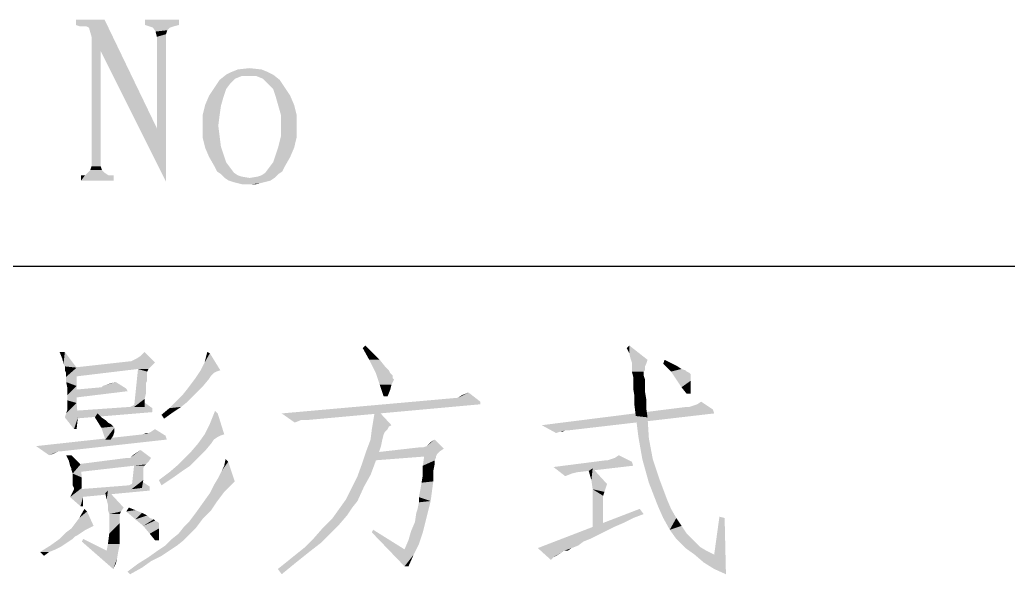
# Model space of a CAD drawing. Header units: millimetres. Extents: x 336 to 634, y 189 to 399.
# Drawn here: x 579.7 to 590.91, y 218.69 to 224.97 of the extents above; entities that cross this region are included whole.
import ezdxf

# ---------------------------------------------------------------- set-up
doc = ezdxf.new("R2010")
doc.units = ezdxf.units.MM

msp = doc.modelspace()

# ---------------------------------------------------------------- linework, layer by layer
at = {"color": 7, "linetype": 'Continuous'}
msp.add_line((448.54993, 222.17685), (628.54993, 222.17685), dxfattribs=at)
for points in [[(580.66516, 224.97058), (580.33924, 224.91132), (580.33924, 224.97058)], [(580.38368, 224.8965), (580.33924, 224.91132), (580.66516, 224.97058)], [(580.42812, 224.8965), (580.38368, 224.8965), (580.66516, 224.97058)], [(580.45775, 224.8965), (580.42812, 224.8965), (580.66516, 224.97058)], [(580.48738, 224.88169), (580.45775, 224.8965), (580.66516, 224.97058)], [(580.51701, 224.77799), (580.48738, 224.88169), (580.66516, 224.97058)], [(580.62072, 224.61502), (580.51701, 224.77799), (580.66516, 224.97058)], [(580.62072, 224.61502), (580.66516, 224.97058), (581.25775, 223.74095)], [(581.50961, 224.97058), (581.12442, 224.91132), (581.12442, 224.97058)], [(581.12442, 224.91132), (581.50961, 224.97058), (581.50961, 224.91132)], [(581.50961, 224.91132), (581.16886, 224.8965), (581.12442, 224.91132)], [(581.16886, 224.8965), (581.50961, 224.91132), (581.45035, 224.8965)], [(581.45035, 224.8965), (581.21331, 224.88169), (581.16886, 224.8965)], [(581.21331, 224.88169), (581.45035, 224.8965), (581.4059, 224.88169)], [(581.4059, 224.88169), (581.24294, 224.83724), (581.21331, 224.88169)], [(581.4059, 224.88169), (581.37627, 224.85206), (581.24294, 224.83724)], [(581.24294, 224.83724), (581.37627, 224.85206), (581.36146, 224.80761)], [(581.36146, 224.80761), (581.25775, 224.77799), (581.24294, 224.83724)], [(580.62072, 224.61502), (580.51701, 223.31132), (580.51701, 224.77799)], [(581.25775, 223.74095), (581.25775, 224.77799), (581.36146, 224.80761)], [(581.25775, 223.74095), (581.36146, 224.80761), (581.36146, 223.13354)], [(580.51701, 223.31132), (580.62072, 224.61502), (580.62072, 223.31132)], [(581.25775, 223.74095), (581.36146, 223.13354), (580.62072, 224.61502)], [(582.44294, 224.40762), (582.1022, 224.37799), (582.17627, 224.40762)], [(582.1022, 224.37799), (582.44294, 224.40762), (582.51701, 224.37799)], [(582.17627, 224.40762), (582.30961, 224.42243), (582.44294, 224.40762)], [(582.08738, 224.24465), (581.90961, 224.20021), (581.96886, 224.2891)], [(582.22072, 224.33354), (581.96886, 224.2891), (582.04294, 224.34836)], [(582.22072, 224.33354), (582.14664, 224.30391), (581.96886, 224.2891)], [(581.96886, 224.2891), (582.14664, 224.30391), (582.08738, 224.24465)], [(582.51701, 224.37799), (582.04294, 224.34836), (582.1022, 224.37799)], [(582.04294, 224.34836), (582.51701, 224.37799), (582.57627, 224.34836)], [(582.04294, 224.34836), (582.57627, 224.34836), (582.22072, 224.33354)], [(582.30961, 224.33354), (582.22072, 224.33354), (582.57627, 224.34836)], [(582.38368, 224.33354), (582.30961, 224.33354), (582.57627, 224.34836)], [(582.45775, 224.30391), (582.38368, 224.33354), (582.57627, 224.34836)], [(582.45775, 224.30391), (582.57627, 224.34836), (582.65035, 224.2891)], [(582.65035, 224.2891), (582.51701, 224.24465), (582.45775, 224.30391)], [(582.51701, 224.24465), (582.65035, 224.2891), (582.70961, 224.20021)], [(582.04294, 224.18539), (581.85035, 224.11132), (581.90961, 224.20021)], [(581.85035, 224.11132), (582.04294, 224.18539), (582.01331, 224.0965)], [(581.90961, 224.20021), (582.08738, 224.24465), (582.04294, 224.18539)], [(582.70961, 224.20021), (582.57627, 224.18539), (582.51701, 224.24465)], [(582.57627, 224.18539), (582.70961, 224.20021), (582.76886, 224.11132)], [(582.76886, 224.11132), (582.6059, 224.0965), (582.57627, 224.18539)], [(582.01331, 224.0965), (581.8059, 224.00761), (581.85035, 224.11132)], [(581.8059, 224.00761), (582.01331, 224.0965), (581.98368, 223.9928)], [(582.6059, 224.0965), (582.76886, 224.11132), (582.81331, 224.00761)], [(582.81331, 224.00761), (582.63553, 223.9928), (582.6059, 224.0965)], [(581.98368, 223.9928), (581.77627, 223.8891), (581.8059, 224.00761)], [(581.77627, 223.8891), (581.98368, 223.9928), (581.96886, 223.8891)], [(582.66516, 223.8891), (582.63553, 223.9928), (582.81331, 224.00761)], [(582.66516, 223.8891), (582.81331, 224.00761), (582.84294, 223.8891)], [(581.96886, 223.8891), (581.77627, 223.77058), (581.77627, 223.8891)], [(581.77627, 223.77058), (581.96886, 223.8891), (581.95405, 223.77058)], [(582.84294, 223.8891), (582.66516, 223.77058), (582.66516, 223.8891)], [(582.66516, 223.77058), (582.84294, 223.8891), (582.84294, 223.77058)], [(581.95405, 223.77058), (581.96886, 223.65206), (581.77627, 223.63724)], [(581.95405, 223.77058), (581.77627, 223.63724), (581.77627, 223.77058)], [(582.84294, 223.77058), (582.66516, 223.65206), (582.66516, 223.77058)], [(582.66516, 223.65206), (582.84294, 223.77058), (582.84294, 223.63724)], [(581.77627, 223.63724), (581.96886, 223.65206), (581.98368, 223.53354)], [(581.98368, 223.53354), (581.8059, 223.51873), (581.77627, 223.63724)], [(582.84294, 223.63724), (582.63553, 223.53354), (582.66516, 223.65206)], [(582.63553, 223.53354), (582.84294, 223.63724), (582.81331, 223.51873)], [(581.8059, 223.51873), (581.98368, 223.53354), (582.01331, 223.44465)], [(582.01331, 223.44465), (581.85035, 223.41502), (581.8059, 223.51873)], [(582.81331, 223.51873), (582.6059, 223.44465), (582.63553, 223.53354)], [(582.6059, 223.44465), (582.81331, 223.51873), (582.76886, 223.41502)], [(581.85035, 223.41502), (582.01331, 223.44465), (582.04294, 223.35576)], [(582.04294, 223.35576), (581.90961, 223.31132), (581.85035, 223.41502)], [(582.76886, 223.41502), (582.57627, 223.35576), (582.6059, 223.44465)], [(582.57627, 223.35576), (582.76886, 223.41502), (582.70961, 223.31132)], [(580.62072, 223.31132), (580.5022, 223.26687), (580.51701, 223.31132)], [(580.5022, 223.26687), (580.62072, 223.31132), (580.63553, 223.26687)], [(581.90961, 223.31132), (582.04294, 223.35576), (582.08738, 223.2965)], [(582.08738, 223.2965), (581.93924, 223.25206), (581.90961, 223.31132)], [(581.93924, 223.25206), (582.08738, 223.2965), (582.13183, 223.23724)], [(582.67998, 223.25206), (582.48738, 223.23724), (582.53183, 223.2965)], [(582.70961, 223.31132), (582.53183, 223.2965), (582.57627, 223.35576)], [(582.53183, 223.2965), (582.70961, 223.31132), (582.67998, 223.25206)], [(580.70961, 223.20761), (580.76886, 223.20761), (580.39849, 223.14836)], [(580.44294, 223.20761), (580.70961, 223.20761), (580.39849, 223.14836)], [(580.44294, 223.20761), (580.39849, 223.14836), (580.39849, 223.20761)], [(580.39849, 223.14836), (580.76886, 223.20761), (580.76886, 223.14836)], [(580.66516, 223.23724), (580.44294, 223.20761), (580.47257, 223.23724)], [(580.44294, 223.20761), (580.66516, 223.23724), (580.70961, 223.20761)], [(580.63553, 223.26687), (580.47257, 223.23724), (580.5022, 223.26687)], [(580.47257, 223.23724), (580.63553, 223.26687), (580.66516, 223.23724)], [(582.13183, 223.23724), (581.98368, 223.22243), (581.93924, 223.25206)], [(581.98368, 223.22243), (582.13183, 223.23724), (582.17627, 223.20761)], [(582.17627, 223.20761), (582.02812, 223.17799), (581.98368, 223.22243)], [(582.17627, 223.20761), (582.22072, 223.1928), (582.02812, 223.17799)], [(582.02812, 223.17799), (582.22072, 223.1928), (582.30961, 223.17799)], [(582.30961, 223.17799), (582.07257, 223.14836), (582.02812, 223.17799)], [(582.30961, 223.17799), (582.59109, 223.17799), (582.07257, 223.14836)], [(582.07257, 223.14836), (582.59109, 223.17799), (582.54664, 223.14836)], [(582.30961, 223.17799), (582.39849, 223.1928), (582.63553, 223.22243)], [(582.30961, 223.17799), (582.63553, 223.22243), (582.59109, 223.17799)], [(582.39849, 223.1928), (582.44294, 223.20761), (582.63553, 223.22243)], [(582.63553, 223.22243), (582.44294, 223.20761), (582.48738, 223.23724)], [(582.48738, 223.23724), (582.67998, 223.25206), (582.63553, 223.22243)], [(582.54664, 223.14836), (582.11701, 223.13354), (582.07257, 223.14836)], [(582.11701, 223.13354), (582.54664, 223.14836), (582.48738, 223.13354)], [(582.48738, 223.13354), (582.17627, 223.11873), (582.11701, 223.13354)], [(582.17627, 223.11873), (582.48738, 223.13354), (582.42812, 223.11873)], [(582.42812, 223.11873), (582.23553, 223.10391), (582.17627, 223.11873)], [(582.30961, 223.10391), (582.23553, 223.10391), (582.42812, 223.11873)], [(582.30961, 223.10391), (582.42812, 223.11873), (582.36886, 223.10391)], [(583.59189, 221.25017), (583.62152, 221.2798), (583.71041, 221.19091)], [(586.61411, 221.19091), (586.58448, 221.25017), (586.61411, 221.2798)], [(586.62893, 221.13165), (586.61411, 221.19091), (586.61411, 221.2798)], [(586.62893, 221.13165), (586.61411, 221.2798), (586.82152, 221.11684)], [(580.21411, 221.20572), (580.18448, 221.13165), (580.15485, 221.20572)], [(580.1993, 221.07239), (580.18448, 221.13165), (580.21411, 221.20572)], [(580.21411, 221.04276), (580.1993, 221.07239), (580.21411, 221.20572)], [(580.21411, 221.04276), (580.21411, 221.20572), (580.34745, 221.02794)], [(581.23633, 221.08721), (581.02893, 221.13165), (581.07337, 221.16128)], [(581.07337, 221.16128), (581.11782, 221.20572), (581.23633, 221.08721)], [(581.75485, 220.99832), (581.7993, 221.08721), (581.85856, 221.19091)], [(581.75485, 220.99832), (581.85856, 221.19091), (581.97708, 220.99832)], [(581.85856, 221.19091), (581.7993, 221.08721), (581.82893, 221.20572)], [(583.71041, 221.19091), (583.66596, 221.11684), (583.59189, 221.25017)], [(583.66596, 221.11684), (583.71041, 221.19091), (583.78448, 221.11684)], [(580.34745, 221.02794), (580.21411, 220.99832), (580.21411, 221.04276)], [(580.22893, 220.96869), (580.21411, 220.99832), (580.34745, 221.02794)], [(580.22893, 220.92424), (580.22893, 220.96869), (580.34745, 221.02794)], [(580.22893, 220.86498), (580.22893, 220.92424), (580.34745, 221.02794)], [(580.22893, 220.86498), (580.34745, 221.02794), (580.34745, 220.82054)], [(581.23633, 221.08721), (580.303, 221.02794), (580.96967, 221.10202)], [(581.23633, 221.08721), (581.19189, 221.04276), (580.303, 221.02794)], [(581.04374, 221.01313), (580.303, 221.02794), (581.19189, 221.04276)], [(581.04374, 221.01313), (580.303, 220.92424), (580.303, 221.02794)], [(581.23633, 221.08721), (580.96967, 221.10202), (580.9993, 221.11683)], [(581.23633, 221.08721), (580.9993, 221.11683), (581.02893, 221.13165)], [(581.04374, 221.01313), (581.19189, 221.04276), (581.16226, 221.01313)], [(583.78448, 221.11684), (583.74004, 220.96869), (583.66596, 221.11684)], [(583.78448, 221.11684), (583.84374, 221.04276), (583.74004, 220.96869)], [(583.84374, 221.04276), (583.88819, 220.99832), (583.74004, 220.96869)], [(586.82152, 221.11684), (586.64374, 221.08721), (586.62893, 221.13165)], [(586.64374, 221.08721), (586.82152, 221.11684), (586.8067, 221.07239)], [(586.8067, 221.07239), (586.64374, 221.04276), (586.64374, 221.08721)], [(586.64374, 221.04276), (586.8067, 221.07239), (586.79189, 221.04276)], [(586.79189, 221.04276), (586.64374, 221.01313), (586.64374, 221.04276)], [(586.64374, 221.01313), (586.79189, 221.04276), (586.79189, 220.99831)], [(586.9993, 221.07239), (587.01411, 221.11684), (587.103, 221.07239)], [(587.103, 221.07239), (587.08819, 220.9835), (586.9993, 221.07239)], [(587.103, 221.07239), (587.16226, 221.04276), (587.08819, 220.9835)], [(587.16226, 221.04276), (587.2067, 221.01313), (587.08819, 220.9835)], [(581.14745, 220.9835), (580.9993, 220.5835), (581.04374, 221.01313)], [(581.14745, 220.9835), (581.14745, 220.95387), (580.9993, 220.5835)], [(581.14745, 220.95387), (581.14745, 220.93906), (580.9993, 220.5835)], [(581.14745, 220.93906), (581.14745, 220.92424), (580.9993, 220.5835)], [(581.14745, 220.92424), (581.14745, 220.8798), (580.9993, 220.5835)], [(581.04374, 221.01313), (581.16226, 221.01313), (581.14745, 220.9835)], [(581.87337, 220.93906), (581.69559, 220.90943), (581.72522, 220.95387)], [(581.69559, 220.90943), (581.87337, 220.93906), (581.84374, 220.89461)], [(581.97708, 220.99832), (581.93263, 220.9835), (581.72522, 220.95387)], [(581.97708, 220.99832), (581.72522, 220.95387), (581.75485, 220.99832)], [(581.93263, 220.9835), (581.903, 220.96869), (581.72522, 220.95387)], [(581.72522, 220.95387), (581.903, 220.96869), (581.87337, 220.93906)], [(583.74004, 220.96869), (583.88819, 220.99832), (583.903, 220.96869)], [(583.903, 220.96869), (583.78448, 220.83535), (583.74004, 220.96869)], [(583.903, 220.96869), (583.93263, 220.93906), (583.78448, 220.83535)], [(583.93263, 220.93906), (583.93263, 220.90943), (583.78448, 220.83535)], [(586.79189, 220.99831), (586.64374, 220.9835), (586.64374, 221.01313)], [(586.64374, 220.9835), (586.79189, 220.99831), (586.77708, 220.9835)], [(586.77708, 220.9835), (586.65856, 220.92424), (586.64374, 220.9835)], [(586.77708, 220.9835), (586.77708, 220.96869), (586.65856, 220.92424)], [(586.77708, 220.96869), (586.77708, 220.93906), (586.65856, 220.92424)], [(586.65856, 220.92424), (586.77708, 220.93906), (586.79189, 220.89461)], [(586.79189, 220.89461), (586.65856, 220.86498), (586.65856, 220.92424)], [(587.2067, 221.01313), (587.25115, 220.99831), (587.08819, 220.9835)], [(587.08819, 220.9835), (587.25115, 220.99831), (587.26596, 220.9835)], [(587.26596, 220.9835), (587.14745, 220.89461), (587.08819, 220.9835)], [(587.26596, 220.9835), (587.29559, 220.96869), (587.14745, 220.89461)], [(587.29559, 220.96869), (587.31041, 220.95387), (587.14745, 220.89461)], [(587.31041, 220.95387), (587.31041, 220.93906), (587.14745, 220.89461)], [(587.31041, 220.93906), (587.31041, 220.90943), (587.14745, 220.89461)], [(580.34745, 220.82054), (580.24374, 220.79091), (580.22893, 220.86498)], [(580.24374, 220.71683), (580.24374, 220.79091), (580.34745, 220.82054)], [(580.24374, 220.65758), (580.24374, 220.71683), (580.34745, 220.82054)], [(580.24374, 220.65758), (580.34745, 220.82054), (580.34745, 220.62795)], [(580.91041, 220.79091), (580.303, 220.77609), (580.62893, 220.80572)], [(580.62893, 220.80572), (580.64374, 220.82054), (580.79189, 220.86498)], [(580.62893, 220.80572), (580.79189, 220.86498), (580.91041, 220.79091)], [(580.64374, 220.82054), (580.68819, 220.83535), (580.79189, 220.86498)], [(580.68819, 220.83535), (580.73263, 220.85017), (580.79189, 220.86498)], [(581.14745, 220.8798), (581.13263, 220.85017), (580.9993, 220.5835)], [(581.13263, 220.85017), (581.13263, 220.79091), (580.9993, 220.5835)], [(581.54745, 220.71683), (581.6067, 220.79091), (581.76967, 220.80572)], [(581.54745, 220.71683), (581.76967, 220.80572), (581.66596, 220.70202)], [(581.76967, 220.80572), (581.6067, 220.79091), (581.65115, 220.85017)], [(581.84374, 220.89461), (581.65115, 220.85017), (581.69559, 220.90943)], [(581.65115, 220.85017), (581.84374, 220.89461), (581.76967, 220.80572)], [(583.93263, 220.90943), (583.94745, 220.89461), (583.78448, 220.83535)], [(583.94745, 220.89461), (583.93263, 220.86498), (583.78448, 220.83535)], [(583.78448, 220.83535), (583.93263, 220.86498), (583.91782, 220.83535)], [(583.91782, 220.83535), (583.82893, 220.70202), (583.78448, 220.83535)], [(583.91782, 220.83535), (583.903, 220.77609), (583.82893, 220.70202)], [(586.65856, 220.86498), (586.79189, 220.89461), (586.79189, 220.83535)], [(586.79189, 220.83535), (586.65856, 220.79091), (586.65856, 220.86498)], [(586.65856, 220.79091), (586.79189, 220.83535), (586.79189, 220.76128)], [(587.14745, 220.89461), (587.31041, 220.90943), (587.31041, 220.8798)], [(587.31041, 220.8798), (587.2067, 220.80572), (587.14745, 220.89461)], [(587.31041, 220.8798), (587.31041, 220.82054), (587.2067, 220.80572)], [(587.26596, 220.73165), (587.2067, 220.80572), (587.31041, 220.82054)], [(587.26596, 220.73165), (587.31041, 220.82054), (587.31041, 220.73165)], [(580.303, 220.77609), (580.91041, 220.79091), (580.92522, 220.76128)], [(580.92522, 220.76128), (580.31782, 220.68721), (580.303, 220.77609)], [(581.13263, 220.79091), (581.13263, 220.73165), (580.9993, 220.5835)], [(581.13263, 220.73165), (581.11782, 220.67239), (580.9993, 220.5835)], [(581.66596, 220.70202), (581.47337, 220.64276), (581.54745, 220.71683)], [(581.47337, 220.64276), (581.66596, 220.70202), (581.6067, 220.64276)], [(583.82893, 220.70202), (583.903, 220.77609), (583.87337, 220.70202)], [(584.67337, 220.68721), (584.71782, 220.71683), (584.79189, 220.74646)], [(584.67337, 220.68721), (584.79189, 220.74646), (584.92522, 220.64276)], [(586.79189, 220.76128), (586.67337, 220.70202), (586.65856, 220.79091)], [(586.67337, 220.70202), (586.79189, 220.76128), (586.8067, 220.67239)], [(586.8067, 220.67239), (586.67337, 220.59832), (586.67337, 220.70202)], [(580.21411, 220.46498), (580.22893, 220.50943), (580.34745, 220.62795)], [(580.21411, 220.46498), (580.34745, 220.62795), (580.36226, 220.46498)], [(580.22893, 220.50943), (580.24374, 220.55387), (580.34745, 220.62795)], [(580.34745, 220.62795), (580.24374, 220.61313), (580.24374, 220.65758)], [(580.24374, 220.59832), (580.24374, 220.61313), (580.34745, 220.62795)], [(580.24374, 220.5835), (580.24374, 220.59832), (580.34745, 220.62795)], [(580.24374, 220.55387), (580.24374, 220.5835), (580.34745, 220.62795)], [(581.2067, 220.56869), (580.31782, 220.53906), (580.95485, 220.5835)], [(580.95485, 220.5835), (581.01411, 220.61313), (581.103, 220.64276)], [(580.95485, 220.5835), (581.103, 220.64276), (581.2067, 220.56869)], [(580.9993, 220.5835), (581.11782, 220.67239), (581.11782, 220.5835)], [(581.6067, 220.64276), (581.53263, 220.5835), (581.3993, 220.56869)], [(581.6067, 220.64276), (581.3993, 220.56869), (581.47337, 220.64276)], [(581.3993, 220.56869), (581.53263, 220.5835), (581.44374, 220.52424)], [(584.92522, 220.64276), (582.67337, 220.50943), (584.67337, 220.68721)], [(584.92522, 220.64276), (584.92522, 220.61313), (582.67337, 220.50943)], [(582.89559, 220.43535), (582.67337, 220.50943), (584.92522, 220.61313)], [(582.89559, 220.43535), (584.92522, 220.61313), (582.96967, 220.43535)], [(583.72522, 220.50943), (583.72522, 220.5835), (583.91782, 220.37609)], [(587.29559, 220.5835), (587.56226, 220.55387), (585.62152, 220.37609)], [(587.29559, 220.5835), (585.62152, 220.37609), (587.26596, 220.5835)], [(586.67337, 220.59832), (586.8067, 220.67239), (586.8067, 220.56869)], [(586.8067, 220.56869), (586.68819, 220.4798), (586.67337, 220.59832)], [(587.29559, 220.5835), (587.34004, 220.59832), (587.38448, 220.61313)], [(587.56226, 220.55387), (587.29559, 220.5835), (587.38448, 220.61313)], [(587.38448, 220.61313), (587.42893, 220.64276), (587.56226, 220.55387)], [(580.31782, 220.53906), (581.2067, 220.56869), (581.2067, 220.52424)], [(581.2067, 220.52424), (580.31782, 220.45017), (580.31782, 220.53906)], [(580.55485, 220.46498), (580.58448, 220.50943), (580.62893, 220.46498)], [(581.44374, 220.52424), (581.31041, 220.49461), (581.3993, 220.56869)], [(581.31041, 220.49461), (581.44374, 220.52424), (581.34004, 220.45017)], [(581.7993, 220.27239), (581.85856, 220.39091), (581.94745, 220.50943)], [(581.7993, 220.27239), (581.94745, 220.50943), (582.02152, 220.27239)], [(581.94745, 220.50943), (581.85856, 220.39091), (581.91782, 220.53906)], [(582.89559, 220.43535), (582.82152, 220.40572), (582.67337, 220.50943)], [(583.91782, 220.37609), (583.71041, 220.42054), (583.72522, 220.50943)], [(587.56226, 220.55387), (587.57708, 220.50943), (585.62152, 220.37609)], [(585.88819, 220.31683), (585.62152, 220.37609), (587.57708, 220.50943)], [(585.88819, 220.31683), (587.57708, 220.50943), (585.91782, 220.31683)], [(586.68819, 220.4798), (586.8067, 220.56869), (586.82152, 220.46498)], [(586.82152, 220.46498), (586.71782, 220.24276), (586.68819, 220.4798)], [(580.36226, 220.46498), (580.31782, 220.33165), (580.21411, 220.46498)], [(580.31782, 220.33165), (580.36226, 220.46498), (580.34745, 220.33165)], [(580.62893, 220.46498), (580.62893, 220.34646), (580.55485, 220.46498)], [(580.62893, 220.46498), (580.67337, 220.43535), (580.62893, 220.34646)], [(580.67337, 220.43535), (580.703, 220.40572), (580.62893, 220.34646)], [(580.703, 220.40572), (580.73263, 220.39091), (580.62893, 220.34646)], [(580.73263, 220.39091), (580.76226, 220.36128), (580.62893, 220.34646)], [(580.62893, 220.34646), (580.76226, 220.36128), (580.77708, 220.34646)], [(583.91782, 220.37609), (583.69559, 220.33165), (583.71041, 220.42054)], [(583.91782, 220.37609), (583.88819, 220.36128), (583.69559, 220.33165)], [(583.69559, 220.33165), (583.88819, 220.36128), (583.87337, 220.33165)], [(585.62152, 220.37609), (585.88819, 220.31683), (585.82893, 220.30202)], [(585.82893, 220.30202), (585.78448, 220.28721), (585.62152, 220.37609)], [(586.71782, 220.24276), (586.82152, 220.46498), (586.83633, 220.22795)], [(581.35485, 220.25758), (579.88819, 220.13906), (581.103, 220.27239)], [(581.35485, 220.25758), (581.36967, 220.21313), (579.88819, 220.13906)], [(580.77708, 220.34646), (580.67337, 220.21313), (580.62893, 220.34646)], [(580.77708, 220.34646), (580.77708, 220.31683), (580.67337, 220.21313)], [(580.77708, 220.31683), (580.77708, 220.30202), (580.67337, 220.21313)], [(580.77708, 220.30202), (580.76226, 220.25758), (580.67337, 220.21313)], [(580.67337, 220.21313), (580.76226, 220.25758), (580.73263, 220.21313)], [(581.16226, 220.28721), (581.103, 220.27239), (581.13263, 220.28721)], [(581.35485, 220.25758), (581.103, 220.27239), (581.16226, 220.28721)], [(581.35485, 220.25758), (581.16226, 220.28721), (581.19189, 220.30202)], [(581.19189, 220.30202), (581.23633, 220.33165), (581.35485, 220.25758)], [(581.97708, 220.25758), (581.72522, 220.16869), (581.7993, 220.27239)], [(581.97708, 220.25758), (581.94745, 220.24276), (581.72522, 220.16869)], [(581.94745, 220.24276), (581.903, 220.21313), (581.72522, 220.16869)], [(581.7993, 220.27239), (582.02152, 220.27239), (581.97708, 220.25758)], [(583.87337, 220.33165), (583.85856, 220.31683), (583.68078, 220.21313)], [(583.87337, 220.33165), (583.68078, 220.21313), (583.69559, 220.33165)], [(583.85856, 220.31683), (583.84374, 220.30202), (583.68078, 220.21313)], [(583.84374, 220.30202), (583.82893, 220.27239), (583.68078, 220.21313)], [(583.68078, 220.21313), (583.82893, 220.27239), (583.81411, 220.21313)], [(585.82893, 220.30202), (585.88819, 220.31683), (585.85856, 220.30202)], [(586.83633, 220.22795), (586.76226, 219.99091), (586.71782, 220.24276)], [(580.14004, 220.0798), (579.88819, 220.13906), (581.36967, 220.21313)], [(580.14004, 220.0798), (580.03633, 220.03535), (579.88819, 220.13906)], [(580.14004, 220.0798), (581.36967, 220.21313), (580.16967, 220.0798)], [(581.87337, 220.16869), (581.7993, 220.0798), (581.63633, 220.06498)], [(581.87337, 220.16869), (581.63633, 220.06498), (581.72522, 220.16869)], [(581.72522, 220.16869), (581.903, 220.21313), (581.87337, 220.16869)], [(583.81411, 220.21313), (583.7993, 220.13906), (583.63633, 220.09461)], [(583.81411, 220.21313), (583.63633, 220.09461), (583.68078, 220.21313)], [(583.63633, 220.09461), (583.7993, 220.13906), (583.76967, 220.05017)], [(584.51041, 220.10943), (584.27337, 220.12424), (584.31782, 220.13906)], [(584.31782, 220.13906), (584.36226, 220.1835), (584.4067, 220.21313)], [(584.31782, 220.13906), (584.4067, 220.21313), (584.51041, 220.10943)], [(586.76226, 219.99091), (586.83633, 220.22795), (586.88078, 219.99091)], [(580.14004, 220.0798), (580.11041, 220.06498), (580.03633, 220.03535)], [(580.11041, 220.06498), (580.08078, 220.05017), (580.03633, 220.03535)], [(580.28819, 220.03535), (580.25856, 219.97609), (580.22893, 220.03535)], [(580.25856, 219.97609), (580.28819, 220.03535), (580.39189, 219.93165)], [(580.95485, 220.00572), (581.02893, 220.06498), (581.07337, 220.09461)], [(580.95485, 220.00572), (581.07337, 220.09461), (581.19189, 220.00572)], [(580.95485, 220.00572), (580.98448, 220.03535), (581.02893, 220.06498)], [(581.57708, 220.00572), (581.63633, 220.06498), (581.7993, 220.0798)], [(581.57708, 220.00572), (581.7993, 220.0798), (581.69559, 219.97609)], [(583.76967, 220.05017), (583.59189, 219.96128), (583.63633, 220.09461)], [(583.59189, 219.96128), (583.76967, 220.05017), (583.72522, 219.93165)], [(584.27337, 220.12424), (584.51041, 220.10943), (583.71041, 220.06498)], [(584.27337, 220.12424), (583.71041, 220.06498), (584.22893, 220.12424)], [(584.51041, 220.10943), (584.46596, 220.0798), (583.71041, 220.06498)], [(583.71041, 220.06498), (584.46596, 220.0798), (584.43633, 220.05017)], [(584.43633, 220.05017), (583.71041, 219.97609), (583.71041, 220.06498)], [(584.43633, 220.05017), (584.28819, 220.02054), (583.71041, 219.97609)], [(584.42152, 220.02054), (584.42152, 220.00572), (584.27337, 219.91683)], [(584.42152, 220.02054), (584.27337, 219.91683), (584.28819, 220.02054)], [(584.28819, 220.02054), (584.43633, 220.05017), (584.42152, 220.02054)], [(586.45115, 220.00572), (586.49559, 220.03535), (586.64374, 219.96128)], [(580.39189, 219.93165), (580.27337, 219.91683), (580.25856, 219.97609)], [(580.28819, 219.8872), (580.27337, 219.91683), (580.39189, 219.93165)], [(580.28819, 219.87239), (580.28819, 219.8872), (580.39189, 219.93165)], [(580.303, 219.82795), (580.28819, 219.87239), (580.39189, 219.93165)], [(580.303, 219.82795), (580.39189, 219.93165), (580.4067, 219.7835)], [(581.19189, 220.00572), (581.16226, 219.96128), (580.34745, 219.93165)], [(580.95485, 220.00572), (581.19189, 220.00572), (580.34745, 219.93165)], [(580.95485, 220.00572), (580.34745, 219.93165), (580.92522, 220.00572)], [(580.34745, 219.93165), (581.16226, 219.96128), (581.13263, 219.93165)], [(580.34745, 219.93165), (581.13263, 219.93165), (580.9993, 219.91683)], [(580.9993, 219.91683), (580.34745, 219.84276), (580.34745, 219.93165)], [(581.11782, 219.91683), (581.103, 219.8872), (580.96967, 219.65017)], [(581.11782, 219.91683), (580.96967, 219.65017), (580.9993, 219.91683)], [(580.9993, 219.91683), (581.13263, 219.93165), (581.11782, 219.91683)], [(581.63633, 219.91683), (581.3993, 219.84276), (581.503, 219.93165)], [(581.63633, 219.91683), (581.54745, 219.85758), (581.3993, 219.84276)], [(581.69559, 219.97609), (581.503, 219.93165), (581.57708, 220.00572)], [(581.503, 219.93165), (581.69559, 219.97609), (581.63633, 219.91683)], [(581.94745, 219.76869), (581.99189, 219.85758), (582.06596, 219.96128)], [(581.94745, 219.76869), (582.06596, 219.96128), (582.14004, 219.73906)], [(581.99189, 219.85758), (582.02152, 219.91683), (582.06596, 219.96128)], [(582.06596, 219.96128), (582.02152, 219.91683), (582.03633, 219.99091)], [(583.72522, 219.93165), (583.53263, 219.79832), (583.59189, 219.96128)], [(583.72522, 219.93165), (583.68078, 219.81313), (583.53263, 219.79832)], [(584.42152, 220.00572), (584.4067, 219.97609), (584.27337, 219.91683)], [(584.4067, 219.97609), (584.4067, 219.93165), (584.27337, 219.91683)], [(584.27337, 219.91683), (584.4067, 219.93165), (584.39189, 219.85758)], [(584.39189, 219.85758), (584.27337, 219.81313), (584.27337, 219.91683)], [(586.36226, 219.97609), (586.64374, 219.96128), (585.75485, 219.90202)], [(586.36226, 219.97609), (585.75485, 219.90202), (586.33263, 219.97609)], [(586.64374, 219.96128), (586.65856, 219.91683), (585.75485, 219.90202)], [(585.75485, 219.90202), (586.65856, 219.91683), (586.02152, 219.84276)], [(586.64374, 219.96128), (586.36226, 219.97609), (586.4067, 219.99091)], [(586.64374, 219.96128), (586.4067, 219.99091), (586.45115, 220.00572)], [(586.88078, 219.99091), (586.83633, 219.72424), (586.76226, 219.99091)], [(586.88078, 219.99091), (586.95485, 219.76869), (586.83633, 219.72424)], [(580.4067, 219.7835), (580.303, 219.76869), (580.303, 219.82795)], [(581.103, 219.8872), (581.103, 219.87239), (580.96967, 219.65017)], [(581.103, 219.87239), (581.103, 219.81313), (580.96967, 219.65017)], [(581.103, 219.81313), (581.103, 219.75387), (580.96967, 219.65017)], [(581.44374, 219.7835), (581.28078, 219.75387), (581.3993, 219.84276)], [(581.3993, 219.84276), (581.54745, 219.85758), (581.44374, 219.7835)], [(583.6067, 219.6798), (583.44374, 219.62054), (583.53263, 219.79832)], [(583.53263, 219.79832), (583.68078, 219.81313), (583.6067, 219.6798)], [(584.39189, 219.73906), (584.25856, 219.72424), (584.27337, 219.81313)], [(584.27337, 219.81313), (584.39189, 219.85758), (584.39189, 219.73906)], [(585.75485, 219.90202), (586.02152, 219.84276), (585.96226, 219.82795)], [(585.96226, 219.82795), (585.88819, 219.79832), (585.75485, 219.90202)], [(586.18448, 219.75387), (586.15485, 219.85758), (586.1993, 219.88721)], [(586.18448, 219.75387), (586.1993, 219.88721), (586.36226, 219.70943)], [(580.303, 219.69461), (580.303, 219.76869), (580.4067, 219.7835)], [(580.31782, 219.66498), (580.303, 219.69461), (580.4067, 219.7835)], [(580.31782, 219.66498), (580.4067, 219.7835), (580.4067, 219.66498)], [(581.17708, 219.6798), (580.37708, 219.65017), (580.94004, 219.69461)], [(580.94004, 219.69461), (580.9993, 219.72424), (581.08819, 219.73906)], [(580.94004, 219.69461), (581.08819, 219.73906), (581.17708, 219.6798)], [(581.103, 219.75387), (581.08819, 219.66498), (580.96967, 219.65017)], [(581.28078, 219.75387), (581.44374, 219.7835), (581.31041, 219.69461)], [(582.06596, 219.66498), (581.85856, 219.60572), (581.903, 219.69461)], [(582.14004, 219.73906), (581.903, 219.69461), (581.94745, 219.76869)], [(582.14004, 219.73906), (582.11041, 219.70943), (581.903, 219.69461)], [(581.903, 219.69461), (582.11041, 219.70943), (582.06596, 219.66498)], [(584.22893, 219.56128), (584.24374, 219.63535), (584.39189, 219.73906)], [(584.22893, 219.56128), (584.39189, 219.73906), (584.36226, 219.51684)], [(584.24374, 219.63535), (584.25856, 219.72424), (584.39189, 219.73906)], [(586.36226, 219.70943), (586.1993, 219.65017), (586.18448, 219.75387)], [(586.36226, 219.70943), (586.34745, 219.66498), (586.1993, 219.65017)], [(586.83633, 219.72424), (586.95485, 219.76869), (587.04374, 219.53165)], [(587.04374, 219.53165), (586.94004, 219.45758), (586.83633, 219.72424)], [(580.27337, 219.56128), (580.28819, 219.59091), (580.4067, 219.66498)], [(580.27337, 219.56128), (580.4067, 219.66498), (580.42152, 219.56128)], [(580.28819, 219.59091), (580.303, 219.62054), (580.4067, 219.66498)], [(580.303, 219.62054), (580.31782, 219.65017), (580.4067, 219.66498)], [(580.4067, 219.66498), (580.31782, 219.65017), (580.31782, 219.66498)], [(580.37708, 219.65017), (581.17708, 219.6798), (581.17708, 219.63535)], [(581.17708, 219.63535), (580.39189, 219.56128), (580.37708, 219.65017)], [(580.68819, 219.53165), (580.67337, 219.60572), (580.703, 219.63535)], [(580.703, 219.47239), (580.68819, 219.53165), (580.703, 219.63535)], [(580.703, 219.47239), (580.703, 219.63535), (580.88078, 219.44276)], [(581.97708, 219.56128), (581.78448, 219.50202), (581.85856, 219.60572)], [(582.06596, 219.66498), (582.02152, 219.62054), (581.85856, 219.60572)], [(581.85856, 219.60572), (582.02152, 219.62054), (581.97708, 219.56128)], [(583.3993, 219.53165), (583.44374, 219.62054), (583.6067, 219.6798)], [(583.3993, 219.53165), (583.6067, 219.6798), (583.53263, 219.51684)], [(586.1993, 219.65017), (586.34745, 219.66498), (586.33263, 219.62054)], [(586.1993, 219.65017), (586.33263, 219.62054), (586.31782, 219.57609)], [(586.31782, 219.57609), (586.1993, 219.16128), (586.1993, 219.65017)], [(586.31782, 219.57609), (586.31782, 219.54646), (586.1993, 219.16128)], [(580.42152, 219.56128), (580.39189, 219.45758), (580.27337, 219.56128)], [(580.39189, 219.45758), (580.42152, 219.56128), (580.42152, 219.45758)], [(580.88078, 219.44276), (580.703, 219.41313), (580.703, 219.47239)], [(581.93263, 219.50202), (581.87337, 219.41313), (581.71041, 219.39832)], [(581.93263, 219.50202), (581.71041, 219.39832), (581.78448, 219.50202)], [(581.78448, 219.50202), (581.97708, 219.56128), (581.93263, 219.50202)], [(583.53263, 219.51684), (583.32522, 219.42795), (583.3993, 219.53165)], [(583.53263, 219.51684), (583.47337, 219.44276), (583.32522, 219.42795)], [(584.18448, 219.2798), (584.1993, 219.3835), (584.36226, 219.51684)], [(584.18448, 219.2798), (584.36226, 219.51684), (584.303, 219.2798)], [(584.1993, 219.3835), (584.21411, 219.42795), (584.36226, 219.51684)], [(584.21411, 219.42795), (584.22893, 219.50202), (584.36226, 219.51684)], [(584.36226, 219.51684), (584.22893, 219.50202), (584.22893, 219.56128)], [(586.31782, 219.54646), (586.31782, 219.50202), (586.1993, 219.16128)], [(586.31782, 219.50202), (586.31782, 219.42795), (586.1993, 219.16128)], [(586.94004, 219.45758), (587.04374, 219.53165), (587.08819, 219.42795)], [(587.08819, 219.42795), (586.9993, 219.32424), (586.94004, 219.45758)], [(580.46596, 219.39832), (580.37708, 219.32424), (580.43633, 219.42795)], [(580.37708, 219.32424), (580.46596, 219.39832), (580.54004, 219.23535)], [(580.703, 219.41313), (580.88078, 219.44276), (580.85115, 219.39832)], [(580.85115, 219.39832), (580.71782, 219.36869), (580.703, 219.41313)], [(580.71782, 219.36869), (580.85115, 219.39832), (580.83633, 219.36869)], [(580.83633, 219.36869), (580.83633, 219.32424), (580.71782, 219.14647)], [(580.83633, 219.36869), (580.71782, 219.14647), (580.71782, 219.36869)], [(581.01411, 219.41313), (580.91041, 219.39832), (580.94004, 219.44276)], [(580.91041, 219.39832), (581.01411, 219.41313), (581.08819, 219.3835)], [(581.08819, 219.3835), (581.01411, 219.30943), (580.91041, 219.39832)], [(581.08819, 219.3835), (581.14745, 219.35387), (581.01411, 219.30943)], [(581.14745, 219.35387), (581.17708, 219.32424), (581.01411, 219.30943)], [(581.78448, 219.32424), (581.62152, 219.2798), (581.71041, 219.39832)], [(581.71041, 219.39832), (581.87337, 219.41313), (581.78448, 219.32424)], [(583.41411, 219.35387), (583.25115, 219.32424), (583.32522, 219.42795)], [(583.25115, 219.32424), (583.41411, 219.35387), (583.32522, 219.25017)], [(583.32522, 219.42795), (583.47337, 219.44276), (583.41411, 219.35387)], [(586.77708, 219.36869), (585.57708, 218.9835), (586.73263, 219.42795)], [(586.77708, 219.36869), (586.65856, 219.32424), (585.57708, 218.9835)], [(586.31782, 219.42795), (586.31782, 219.32424), (586.1993, 219.16128)], [(586.9993, 219.32424), (587.08819, 219.42795), (587.14745, 219.32424)], [(580.54004, 219.23535), (580.28819, 219.20572), (580.37708, 219.32424)], [(580.28819, 219.20572), (580.54004, 219.23535), (580.45115, 219.19091)], [(580.83633, 219.32424), (580.83633, 219.30943), (580.71782, 219.14647)], [(580.83633, 219.30943), (580.83633, 219.26498), (580.71782, 219.14647)], [(580.83633, 219.26498), (580.83633, 219.22054), (580.71782, 219.14647)], [(581.01411, 219.30943), (581.17708, 219.32424), (581.22152, 219.30943)], [(581.22152, 219.30943), (581.103, 219.23535), (581.01411, 219.30943)], [(581.22152, 219.30943), (581.23633, 219.29461), (581.103, 219.23535)], [(581.23633, 219.29461), (581.26596, 219.2798), (581.103, 219.23535)], [(581.26596, 219.2798), (581.28078, 219.26498), (581.103, 219.23535)], [(581.28078, 219.26498), (581.28078, 219.25017), (581.103, 219.23535)], [(581.103, 219.23535), (581.28078, 219.25017), (581.28078, 219.20572)], [(581.28078, 219.20572), (581.17708, 219.14647), (581.103, 219.23535)], [(581.56226, 219.22054), (581.62152, 219.2798), (581.78448, 219.32424)], [(581.56226, 219.22054), (581.78448, 219.32424), (581.69559, 219.20572)], [(583.32522, 219.25017), (583.14745, 219.22054), (583.25115, 219.32424)], [(583.14745, 219.22054), (583.32522, 219.25017), (583.22152, 219.14646)], [(584.303, 219.2798), (584.14004, 219.17609), (584.18448, 219.2798)], [(584.14004, 219.17609), (584.303, 219.2798), (584.27337, 219.16128)], [(586.65856, 219.32424), (586.54004, 219.26498), (585.57708, 218.9835)], [(586.54004, 219.26498), (586.43633, 219.22054), (585.57708, 218.9835)], [(586.31782, 219.32424), (586.31782, 219.19091), (586.1993, 219.16128)], [(587.14745, 219.32424), (587.07337, 219.19091), (586.9993, 219.32424)], [(587.14745, 219.32424), (587.2067, 219.23535), (587.07337, 219.19091)], [(587.07337, 219.19091), (587.2067, 219.23535), (587.26596, 219.14646)], [(587.69559, 219.32424), (587.57708, 218.90943), (587.63633, 219.33906)], [(587.57708, 218.74646), (587.57708, 218.90943), (587.69559, 219.32424)], [(587.57708, 218.74646), (587.69559, 219.32424), (587.71041, 218.68721)], [(580.36226, 219.13165), (580.15485, 219.0872), (580.22893, 219.16128)], [(580.36226, 219.13165), (580.33263, 219.11683), (580.15485, 219.0872)], [(580.45115, 219.19091), (580.22893, 219.16128), (580.28819, 219.20572)], [(580.22893, 219.16128), (580.45115, 219.19091), (580.36226, 219.13165)], [(580.83633, 219.13165), (580.703, 219.02795), (580.71782, 219.14647)], [(580.703, 219.02795), (580.83633, 219.13165), (580.83633, 219.02795)], [(580.71782, 219.14647), (580.83633, 219.22054), (580.83633, 219.13165)], [(581.28078, 219.20572), (581.28078, 219.16128), (581.17708, 219.14647)], [(581.23633, 219.07239), (581.17708, 219.14647), (581.28078, 219.16128)], [(581.23633, 219.07239), (581.28078, 219.16128), (581.28078, 219.07239)], [(581.63633, 219.14647), (581.42893, 219.0872), (581.503, 219.14647)], [(581.42893, 219.0872), (581.63633, 219.14647), (581.56226, 219.07239)], [(581.69559, 219.20572), (581.503, 219.14647), (581.56226, 219.22054)], [(581.503, 219.14647), (581.69559, 219.20572), (581.63633, 219.14647)], [(583.22152, 219.14646), (583.04374, 219.10202), (583.14745, 219.22054)], [(583.04374, 219.10202), (583.22152, 219.14646), (583.11782, 219.04276)], [(583.69559, 219.16128), (583.71041, 219.19091), (584.06596, 218.96869)], [(584.06596, 218.96869), (584.06596, 218.7761), (583.69559, 219.16128)], [(584.27337, 219.16128), (584.11041, 219.07239), (584.14004, 219.17609)], [(584.11041, 219.07239), (584.27337, 219.16128), (584.22893, 219.02795)], [(586.43633, 219.22054), (586.34745, 219.17609), (585.57708, 218.9835)], [(586.34745, 219.17609), (586.25856, 219.13165), (585.57708, 218.9835)], [(586.25856, 219.13165), (586.16967, 219.08721), (585.57708, 218.9835)], [(587.26596, 219.14646), (587.14745, 219.08721), (587.07337, 219.19091)], [(587.14745, 219.08721), (587.26596, 219.14646), (587.34004, 219.07239)], [(580.16967, 218.99832), (579.93263, 218.93906), (580.05115, 219.01313)], [(580.303, 219.0872), (580.25856, 219.05757), (580.05115, 219.01313)], [(580.303, 219.0872), (580.05115, 219.01313), (580.15485, 219.0872)], [(580.25856, 219.05757), (580.21411, 219.02795), (580.05115, 219.01313)], [(580.05115, 219.01313), (580.21411, 219.02795), (580.16967, 218.99832)], [(580.15485, 219.0872), (580.33263, 219.11683), (580.303, 219.0872)], [(580.4067, 219.05757), (580.42152, 219.0872), (580.68819, 218.95387)], [(580.68819, 218.95387), (580.76226, 218.74646), (580.4067, 219.05757)], [(580.83633, 219.02795), (580.68819, 218.95387), (580.703, 219.02795)], [(580.68819, 218.95387), (580.83633, 219.02795), (580.82152, 218.95387)], [(581.48819, 219.01313), (581.26596, 218.95387), (581.35485, 219.01313)], [(581.26596, 218.95387), (581.48819, 219.01313), (581.3993, 218.95387)], [(581.56226, 219.07239), (581.35485, 219.01313), (581.42893, 219.0872)], [(581.35485, 219.01313), (581.56226, 219.07239), (581.48819, 219.01313)], [(583.11782, 219.04276), (582.92522, 218.9835), (583.04374, 219.10202)], [(582.92522, 218.9835), (583.11782, 219.04276), (582.98448, 218.93906)], [(584.22893, 219.02795), (584.06596, 218.96869), (584.11041, 219.07239)], [(584.06596, 218.96869), (584.22893, 219.02795), (584.16967, 218.90943)], [(586.16967, 219.08721), (586.09559, 219.05758), (585.57708, 218.9835)], [(586.09559, 219.05758), (586.03633, 219.01313), (585.57708, 218.9835)], [(585.57708, 218.9835), (586.03633, 219.01313), (585.96226, 218.9835)], [(587.34004, 219.07239), (587.25115, 218.9835), (587.14745, 219.08721)], [(587.34004, 219.07239), (587.41411, 218.99832), (587.25115, 218.9835)], [(580.16967, 218.99832), (580.11041, 218.96869), (579.93263, 218.93906)], [(579.93263, 218.93906), (580.11041, 218.96869), (580.03633, 218.93906)], [(580.03633, 218.93906), (579.97708, 218.89461), (579.93263, 218.93906)], [(580.68819, 218.95387), (580.82152, 218.95387), (580.76226, 218.74646)], [(580.82152, 218.95387), (580.8067, 218.86498), (580.76226, 218.74646)], [(581.3993, 218.95387), (581.31041, 218.89461), (581.16226, 218.8798)], [(581.3993, 218.95387), (581.16226, 218.8798), (581.26596, 218.95387)], [(582.98448, 218.93906), (582.77708, 218.86498), (582.92522, 218.9835)], [(582.77708, 218.86498), (582.98448, 218.93906), (582.83633, 218.82054)], [(584.06596, 218.96869), (584.16967, 218.90943), (584.06596, 218.7761)], [(584.06596, 218.7761), (584.16967, 218.90943), (584.11041, 218.7761)], [(585.57708, 218.9835), (585.96226, 218.9835), (585.87337, 218.95387)], [(585.57708, 218.9835), (585.87337, 218.95387), (585.75485, 218.8798)], [(585.57708, 218.9835), (585.75485, 218.8798), (585.74004, 218.86498)], [(585.74004, 218.86498), (585.72522, 218.85017), (585.57708, 218.9835)], [(585.87337, 218.95387), (585.82893, 218.92424), (585.75485, 218.8798)], [(585.82893, 218.92424), (585.78448, 218.89461), (585.75485, 218.8798)], [(585.87337, 218.95387), (585.96226, 218.9835), (585.91782, 218.95387)], [(587.25115, 218.9835), (587.41411, 218.99832), (587.48819, 218.95387)], [(587.48819, 218.95387), (587.35485, 218.90943), (587.25115, 218.9835)], [(587.35485, 218.90943), (587.48819, 218.95387), (587.57708, 218.90943)], [(587.57708, 218.90943), (587.45856, 218.82054), (587.35485, 218.90943)], [(587.57708, 218.74646), (587.45856, 218.82054), (587.57708, 218.90943)], [(580.8067, 218.86498), (580.79189, 218.80572), (580.76226, 218.74646)], [(581.08819, 218.76128), (580.92522, 218.71683), (581.04374, 218.80572)], [(581.19189, 218.83535), (581.04374, 218.80572), (581.16226, 218.8798)], [(581.04374, 218.80572), (581.19189, 218.83535), (581.08819, 218.76128)], [(581.16226, 218.8798), (581.31041, 218.89461), (581.19189, 218.83535)], [(582.83633, 218.82054), (582.62893, 218.74646), (582.77708, 218.86498)], [(582.62893, 218.74646), (582.83633, 218.82054), (582.67337, 218.68721)], [(580.92522, 218.71683), (581.08819, 218.76128), (580.95485, 218.68721)]]:
    msp.add_solid(points, dxfattribs=at)

doc.saveas('drawing.dxf')
